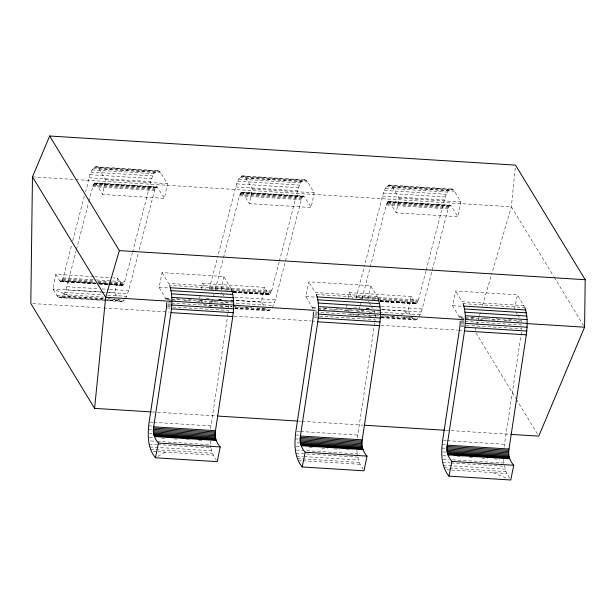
<?xml version="1.0" encoding="UTF-8"?>
<svg xmlns="http://www.w3.org/2000/svg" width="616" height="616" viewBox="0 0 616 616"><rect width="100%" height="100%" fill="white"/><g stroke="black" fill="none" stroke-linecap="round" stroke-linejoin="round"><path stroke-width="0.46" stroke-dasharray="3.08 2.31" d="M515.245 167.96L511.372 206.784L492.223 272.218M210.556 428.751L227.373 317.448M228.236 311.735L228.397 310.479L167.552 306.676M357.319 437.922L374.128 326.619M374.998 320.905L375.152 319.65L318.11 316.085M504.073 447.093L521.467 331.986M521.752 330.076L521.914 328.821L464.872 325.256M227.512 316.493L227.951 313.644M374.274 325.664L374.705 322.815M93.848 276.676L55.817 274.305L52.853 289.02L57.858 296.889L60.183 297.805C64.541 296.142 65.512 290.683 66.851 286.74L76.199 250.596M132.586 252.083L150.797 181.643C152.144 177.701 153.107 172.249 157.465 170.578L158.659 170.732L160.845 172.85L167.39 183.622L164.426 198.344L102.633 194.479L105.598 179.764L99.053 168.992L96.866 166.874L95.672 166.72C87.472 171.556 89.004 184.099 85.408 191.684M116.624 296.134L114.645 292.885L117.61 278.163L112.859 277.862M166.228 299.576L159.105 287.364L162.07 272.642L223.862 276.507L231.346 289.189M199.607 298.19L200.539 293.593M201.463 288.996L202.579 283.476L264.372 287.333L268.33 293.84L269.454 294.602L271.371 291.938L279.11 262.177M223.862 276.507L220.898 291.222L221.829 292.762M279.348 261.253L297.559 190.814C298.906 186.871 299.869 181.42 304.227 179.749L305.421 179.903L307.607 182.02L314.152 192.793L311.188 207.515L249.388 203.65L252.36 188.935L245.815 178.163L243.628 176.045L242.435 175.891C238.076 177.554 237.114 183.014 235.766 186.948L217.556 257.396M263.379 305.305L261.4 302.056L264.372 287.333M312.99 308.747L305.859 296.535L308.832 281.812L370.624 285.678L378.108 298.36M346.369 307.361L347.293 302.764M348.225 298.167L349.334 292.646L411.134 296.504L415.084 303.01L416.216 303.773L418.133 301.108L425.864 271.348M370.624 285.678L367.652 300.392L368.591 301.932M426.103 270.424L444.321 199.984C445.661 196.042 446.631 190.59 450.989 188.919L452.183 189.074L454.362 191.191L460.914 201.963L457.942 216.686L396.15 212.82L399.122 198.106L392.569 187.333L390.382 185.216L389.197 185.062C384.831 186.725 383.868 192.184 382.528 196.119L364.31 266.566M411.134 296.504L408.162 311.226L413.167 319.088L414.306 319.85L416.716 319.55L417.933 318.48L379.91 316.108M464.502 318.218L459.744 317.918L452.621 305.705L455.586 290.983L517.378 294.848L524.87 307.53M514.414 309.563L517.378 294.848M55.817 274.305L59.775 280.811L60.507 281.52L61.307 281.412L63.125 277.885L71.749 244.514M72.711 240.81L84.454 195.388M76.438 249.665L88.666 202.395M88.904 201.47L93.039 185.616L94.956 182.952L157.149 186.864L164.426 198.344M111.288 284.715L122.692 285.431L123.901 284.376L132.348 253.007M125.595 298.498L128.644 290.606L138.23 253.53M139.193 249.819L154.531 190.506L155.548 187.872L157.149 186.864M209.24 288.958L217.309 258.32M213.613 295.911L214.091 294.063M215.292 289.428L223.2 258.835M223.439 257.911L239.493 195.811L241.31 192.277L303.911 196.034L311.188 207.515M272.357 307.669L275.406 299.776L301.286 199.676L302.302 197.043L303.911 196.034M356.002 298.129L364.071 267.49M360.375 305.082L360.853 303.234M362.046 298.598L386.255 204.982L388.072 201.447L450.666 205.205L457.942 216.686M419.119 316.84L422.168 308.947L448.048 208.847L449.064 206.214L450.666 205.205M475.229 330.276L479.279 316.455M479.548 315.531L480.357 312.766M482.513 305.397L491.953 273.142M359.921 306.622L358.443 310.81M211.681 301.632L212.705 298.983M58.99 297.651L121.976 301.663L124.417 300.138L107.307 299.068M234.511 308.701L268.738 310.834L271.171 309.309L233.148 306.937M157.896 456.379L165.204 452.136M400.038 315.939L408.162 311.226L381.543 309.563M95.672 166.72L158.659 170.732M242.435 175.891L305.421 179.903M389.197 185.062L452.183 189.074M94.456 167.182L156.248 171.04M241.21 176.353L303.01 180.211M387.972 185.524L449.765 189.381M98.006 167.637L159.798 171.494M244.76 176.807L306.552 180.665M391.522 185.978L453.314 189.836M93.239 168.245L155.032 172.103M240.001 177.416L301.794 181.273M386.756 186.586L448.548 190.444M99.053 168.992L160.845 172.85M245.815 178.163L307.607 182.02M392.569 187.333L454.362 191.191M92.053 169.885L153.854 173.743M238.815 179.056L300.608 182.913M385.577 188.226L447.37 192.084M90.937 172.056L152.73 175.922M237.699 181.227L299.491 185.093M384.461 190.398L446.253 194.263M89.913 174.713L151.705 178.571M236.675 183.884L298.467 187.741M383.429 193.054L445.222 196.912M89.004 177.778L150.797 181.643M235.766 186.948L297.559 190.814M382.528 196.119L444.321 199.984M105.598 179.764L167.39 183.622M252.36 188.935L314.152 192.793M399.122 198.106L460.914 201.963M32.471 176.861L74.698 179.502M75.66 179.556L511.372 206.784L553.699 276.407M94.548 183.106L157.527 187.118M241.31 192.277L304.289 196.296M388.072 201.447L451.043 205.467M94.148 183.46L155.94 187.326M240.902 192.631L302.702 196.496M387.664 201.802L449.457 205.667M94.956 182.952L96.088 183.714L157.881 187.572M241.718 192.123L242.843 192.885L304.635 196.743M388.48 201.293L389.605 202.056L451.397 205.913M93.755 184.007L155.548 187.872M240.51 193.178L302.302 197.043M387.272 202.348L449.064 206.214M93.378 184.731L155.17 188.596M240.14 193.901L301.932 197.767M386.902 203.072L448.694 206.938M93.039 185.616L154.832 189.482M239.801 194.787L301.594 198.652M386.555 203.958L448.348 207.823M92.739 186.64L154.531 190.506M239.493 195.811L301.286 199.676M386.255 204.982L448.048 208.847M94.795 276.738L111.912 277.808M162.07 272.642L168.615 283.414L230.415 287.272M377.169 296.442L315.377 292.585L308.832 281.812M523.931 305.613L462.139 301.755L455.586 290.983M63.125 277.885L95.449 279.903M96.396 279.964L124.917 281.743M209.887 287.056L271.679 290.914M356.641 296.227L418.433 300.084M230.399 289.127L169.554 285.324L168.615 283.414M316.316 294.494L377.154 298.298M463.07 303.665L523.916 307.469M62.824 278.902L94.194 280.865M97.998 281.104L108.454 281.758M109.402 281.812L124.617 282.767M209.579 288.072L271.371 291.938M356.341 297.243L418.133 301.108M62.478 279.787L93.855 281.751M97.659 281.989L108.116 282.644M109.063 282.698L124.27 283.653M210.187 289.02L217.795 289.497M224.447 289.913L230.153 290.267M231.108 290.329L271.032 292.823M359.798 298.367L366.458 298.783M372.156 299.137L376.915 299.438M377.862 299.499L417.794 301.994M62.108 280.511L94.433 282.536M98.237 282.775L123.901 284.376M233.587 291.229L270.663 293.547M380.341 300.4L417.417 302.718M59.775 280.811L95.903 283.067M96.851 283.129L108.262 283.837M109.209 283.899L121.568 284.669L122.692 285.431M233.156 291.645L268.33 293.84M379.91 300.816L415.084 303.01M61.716 281.058L95.942 283.198M99.738 283.437L108.301 283.968M109.248 284.03L123.508 284.923M233.195 291.776L270.27 294.094M379.949 300.947L417.024 303.264M159.105 287.364L169.562 288.019M305.859 296.535L315.369 297.128M452.621 305.705L463.078 306.36M60.129 281.266L95.534 283.553M99.107 283.699L107.892 284.322M108.609 284.292L123.1 285.277M233.502 292.1L269.862 294.448M380.264 301.27L416.624 303.619M60.507 281.52L95.68 283.714M99.484 283.953L108.039 284.484M108.986 284.546L122.299 285.377M232.933 292.292L269.053 294.548M380.642 301.524L415.815 303.719M60.899 281.566L95.126 283.707M98.93 283.945L107.484 284.476M233.333 292.346L269.454 294.602M380.087 301.517L416.216 303.773M66.851 286.74L98.229 288.704M102.025 288.942L108.686 289.358M109.633 289.42L128.644 290.606M234.527 297.22L275.406 299.776M381.289 306.391L422.168 308.947M65.951 289.813L101.124 292.007M102.071 292.069L105.875 292.307M106.822 292.361L127.743 293.67M218.41 299.338L221.26 299.515M230.769 300.108L274.497 302.841M366.12 308.57L368.969 308.747M381.327 309.517L421.259 312.012M103.234 292.169L52.853 289.02L70.509 296.388M108.94 292.531L114.645 292.885M206.268 298.606L209.117 298.783M218.626 299.384L221.475 299.561M230.985 300.154L261.4 302.056M353.977 307.838L356.826 308.015M366.335 308.608L369.184 308.793M165.65 298.136L171.356 298.49M176.107 298.791L180.858 299.083M188.465 299.561L193.216 299.853M199.877 300.269L205.575 300.631M212.235 301.047L217.933 301.401M224.594 301.817L227.443 301.994L228.02 303.442M312.412 307.307L317.163 307.6M323.816 308.015L327.62 308.254M336.174 308.793L339.978 309.024M348.533 309.563L352.337 309.802M360.891 310.333L365.65 310.633M459.166 316.478L463.925 316.77M471.525 317.248L476.284 317.548M483.883 318.018L488.642 318.318M496.242 318.795L500.046 319.026M508.6 319.565L512.404 319.804M64.919 292.461L101.994 294.779M107.7 295.141L126.711 296.327M165.966 298.768L170.717 299.068M171.664 299.13L273.473 305.498M312.72 307.938L378.401 312.058M379.356 312.112L420.235 314.668M459.482 317.109L464.233 317.409M465.188 317.471L521.275 320.975L521.544 321.783L516.785 321.483M167.182 299.638L177.639 300.292M184.292 300.708L189.998 301.062M196.65 301.478L202.356 301.832M209.009 302.248L214.715 302.61M221.367 303.026L227.073 303.38M317.74 309.047L325.348 309.525M332.001 309.94L337.707 310.295M344.359 310.71L350.065 311.065M356.718 311.48L362.424 311.835M369.076 312.258L374.782 312.612L374.205 311.165M465.45 318.28L473.057 318.749M479.71 319.165L485.416 319.527M492.068 319.943L497.774 320.297M504.427 320.713L510.133 321.067M168.345 300.654L171.194 300.831M460.914 318.934L464.718 319.173M63.802 294.64L103.734 297.135M169.015 301.224L170.932 301.34M460.768 319.45L464.61 319.689M168.507 301.732L171.356 301.917M315.261 310.903L317.163 311.026M461.068 320.02L463.925 320.197M56.811 295.534L104.458 298.506M108.231 298.745L116.717 299.276M203.565 304.704L232.086 306.483M233.04 306.545L240.64 307.022M244.444 307.253L252.052 307.731M256.803 308.031L264.41 308.5M347.855 309.802L350.327 313.875L378.617 315.638M382.382 315.877L388.041 316.231M391.815 316.462L398.413 316.878M403.896 317.217L412.119 317.733M62.624 296.281L103.503 298.837M167.652 302.856L170.501 303.034M171.448 303.095L232.194 306.876M315.361 312.089L378.955 316.046M461.168 321.198L464.017 321.375M464.972 321.437L522.006 325.002L522.045 326.249M57.858 296.889L103.488 299.738M104.443 299.8L119.65 300.747L121.976 301.663M208.416 306.298L211.273 306.475M220.774 307.068L223.631 307.245M235.035 307.962L266.412 309.917L268.738 310.834M356.133 315.523L358.982 315.7M368.491 316.301L371.34 316.478M380.85 317.071L413.167 319.088M61.407 297.343L123.2 301.209M234.781 308.177L269.962 310.379M381.543 317.348L416.716 319.55M167.683 304.104L170.532 304.281M315.392 313.336L317.294 313.452M461.199 322.445L464.048 322.622M381.035 317.771L415.5 320.004M167.652 305.39L170.501 305.567M315.361 314.614L317.263 314.738M461.168 323.731L464.017 323.908M314.314 315.846L317.163 316.023M461.068 325.017L463.925 325.194M167.39 307.938L170.247 308.115M314.152 317.109L317.001 317.286M460.914 326.28L463.763 326.457M32.717 303.565L102.749 307.938M103.711 308L168.938 312.073M234.172 316.154L310.918 320.951M311.881 321.005L316.678 321.306M380.95 325.325L457.696 330.122M458.65 330.184L463.448 330.476M152.152 411.973L216.424 415.985M298.929 421.144L300.847 421.267M301.809 421.321L363.201 425.163M445.699 430.315L509.979 434.334M150.073 422.114L152.922 422.291M153.869 422.353L210.911 425.918M296.827 431.285L299.684 431.462M300.631 431.523L357.673 435.088M443.589 440.455L446.438 440.632M447.393 440.694L504.427 444.259M148.649 425.833L152.445 426.072M295.403 435.004L299.207 435.243M442.165 444.175L445.969 444.413M148.356 429.698L152.16 429.937M295.118 438.869L298.914 439.108M441.872 448.04L445.676 448.279M149.211 433.61L152.06 433.787M296.92 442.842L299.769 443.02M442.727 451.952L445.576 452.129M149.303 437.352L153.107 437.591M161.661 438.122L166.42 438.423M174.02 438.9L178.779 439.193M186.379 439.67L191.137 439.97M198.737 440.44L203.496 440.74M296.065 446.523L299.869 446.762M309.371 447.355L315.076 447.709M321.729 448.125L327.435 448.487M334.088 448.902L339.793 449.257M346.446 449.672L352.152 450.027M442.827 455.694L447.578 455.994M457.087 456.587L462.785 456.941M469.446 457.357L475.144 457.711M481.804 458.127L487.502 458.489M494.163 458.905L499.861 459.259M150.543 440.948L156.248 441.31M157.196 441.364L210.433 444.69L210.148 441.156M296.35 450.065L303.01 450.481M306.806 450.72L357.195 453.861L359.113 462.4L363.017 469.192M443.112 459.236L448.818 459.59M452.621 459.829L503.957 463.032L505.875 471.571L509.778 478.363M149.118 444.074L156.718 444.552M157.673 444.613L210.911 447.94L212.358 453.23L216.262 460.021M295.873 453.245L357.665 457.111M442.635 462.416L450.242 462.893M451.189 462.955L504.427 466.281M149.757 446.947L211.558 450.804M296.519 456.117L303.172 456.533M304.127 456.595L358.312 459.983M443.281 465.288L505.074 469.153M150.566 449.372L155.317 449.665M156.264 449.726L212.358 453.23M297.32 458.543L359.113 462.4M444.082 467.713L505.875 471.571M153.33 451.397L156.98 451.62M157.896 451.682L213.29 455.139M298.26 460.452L302.063 460.691M303.01 460.753L360.052 464.31M446.9 469.738L450.673 469.977M451.62 470.039L506.814 473.481M493.108 472.626L508.123 478.886M350.327 313.875L351.374 315.23M265.357 308.562L266.412 309.917M118.603 299.391L119.65 300.747M554.2 277.223L583.575 325.548M515.815 311.873L517.217 314.183M517.686 314.953L519.558 318.025M475.96 332.84L515.831 398.421M516.323 399.237L537.76 434.488M389.605 202.056L396.15 212.82M369.061 302.702L370.462 305.012M370.924 305.782L372.796 308.855M349.334 292.646L352.799 298.337M242.843 192.885L249.388 203.65M222.299 293.532L223.7 295.842M202.579 283.476L205.544 288.357M201.093 300.631L202.579 303.072M96.088 183.714L102.633 194.479M117.61 278.163L121.568 284.669M520.959 320.335L521.275 320.975M210.556 445.507L210.911 447.94M503.665 459.498L503.957 463.032M375.152 314.645L375.283 317.078M356.91 450.327L357.195 453.861M228.397 305.474L228.521 307.908"/><path stroke-width="0.92" d="M510.933 434.395L538.754 436.128L584.576 327.188L585.2 279.718L515.523 165.119L49.657 136.005L32.471 176.861L30.8 303.442L94.594 408.377L151.197 411.912M231.346 289.189C234.35 297.936 233.957 307.453 232.794 316.501L215.469 430.676C214.252 436.567 216.224 442.45 220.22 446.931L217.248 461.653L155.455 457.788L158.428 443.073C154.431 438.592 152.46 432.702 153.677 426.819L171.002 312.643C172.134 303.865 172.526 294.671 169.824 286.132M378.108 298.36C381.104 307.107 380.719 316.624 379.548 325.671L362.223 439.847C361.014 445.738 362.986 451.62 366.974 456.102L364.01 470.824L302.217 466.959L305.182 452.244C301.193 447.763 299.214 441.872 300.431 435.989L317.756 321.814C318.926 312.766 319.311 303.241 316.316 294.494M524.87 307.53C527.866 316.278 527.473 325.795 526.31 334.842L508.985 449.018C507.769 454.908 509.748 460.791 513.736 465.273L510.772 479.995L448.972 476.13L451.944 461.415C447.955 456.933 445.976 451.043 447.193 445.16L464.518 330.985C465.681 321.937 466.073 312.412 463.07 303.665M94.594 408.377L105.675 297.266L119.327 250.604L49.657 136.005M119.327 250.604L585.2 279.718M170.355 287.749L232.147 291.607M317.117 296.92L378.909 300.777M463.871 306.09L525.671 309.948M171.002 290.621L232.794 294.479M317.764 299.792L379.556 303.65M464.518 308.963L526.31 312.82M171.471 293.863L233.272 297.721M318.233 303.034L380.026 306.891M464.995 312.204L526.788 316.062M171.764 297.397L233.556 301.262M318.518 306.568L380.318 310.433M465.28 315.738L527.073 319.604M171.856 301.147L233.649 305.005M318.618 310.318L380.411 314.175M465.38 319.488L527.173 323.346M168.053 301.162L105.675 297.266L32.471 176.861M233.318 305.236L314.892 310.333M380.157 314.414L460.768 319.45M526.988 323.593L584.576 327.188M171.764 304.997L233.556 308.855M318.518 314.168L380.311 318.025M465.28 323.338L527.073 327.196M171.471 308.862L233.264 312.72M318.233 318.033L380.026 321.891M464.988 327.204L526.78 331.062M171.002 312.643L232.794 316.501M317.756 321.814L379.548 325.671M464.518 330.985L526.31 334.842M217.386 416.046L297.967 421.082M364.164 425.217L444.744 430.253M153.677 426.819L215.469 430.676M300.431 435.989L362.223 439.847M447.193 445.16L508.985 449.018M153.515 428.082L215.307 431.939M300.277 437.252L362.069 441.11M447.031 446.423L508.831 450.281M153.423 429.367L215.215 433.225M300.177 438.538L361.969 442.396M446.939 447.709L508.731 451.567M153.384 430.653L215.184 434.511M300.146 439.824L361.939 443.682M446.908 448.995L508.7 452.852M153.423 431.901L215.215 435.758M300.177 441.071L361.969 444.929M446.939 450.242L508.731 454.1M153.515 433.079L215.307 436.937M300.277 442.25L362.069 446.107M447.031 451.42L508.824 455.278M153.677 434.157L215.469 438.022M300.431 443.327L362.223 447.193M447.193 452.498L508.985 456.364M153.885 435.119L215.685 438.977M300.647 444.29L362.439 448.148M447.409 453.461L509.201 457.318M154.154 435.92L215.946 439.786M300.916 445.091L362.709 448.956M447.67 454.262L509.471 458.127M154.47 436.559L216.262 440.425M301.224 445.73L363.017 449.595M447.986 454.901L509.778 458.766M158.428 443.073L220.22 446.931M305.182 452.244L366.974 456.102M451.944 461.415L513.736 465.273M448.972 476.13C440.763 466.143 441.071 452.49 442.635 440.394L459.96 326.218L460.214 321.136M302.217 466.959C294.001 456.972 294.309 443.32 295.88 431.223L313.205 317.048L313.459 311.965M155.455 457.788C147.239 447.801 147.555 434.149 149.118 422.052L166.443 307.877L166.697 302.795"/></g></svg>
